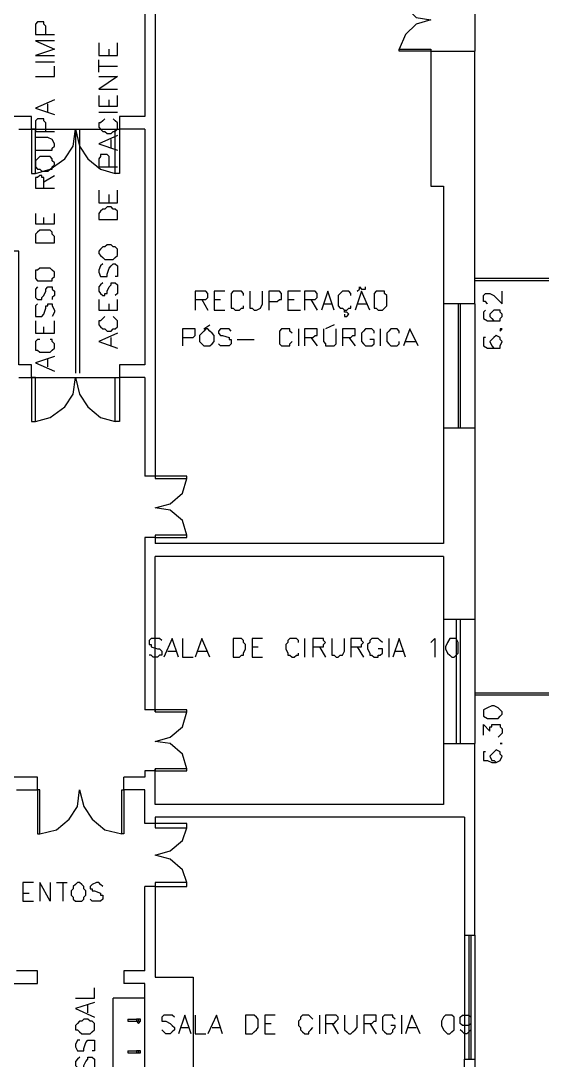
# Model space of a CAD drawing. Header units: millimetres. Extents: x -369 to -70, y -1414 to -1185.
# Drawn here: x -200.84 to -192.45, y -1338.97 to -1322.25 of the extents above; entities that cross this region are included whole.
import ezdxf

# ---------------------------------------------------------------- set-up
doc = ezdxf.new("R2010")
doc.units = ezdxf.units.MM
doc.header["$MEASUREMENT"] = 0
for name, color, linetype in [('10', 10, 'Continuous'), ('12', 12, 'Continuous'), ('4', 4, 'Continuous'), ('50', 50, 'Continuous'), ('6', 6, 'Continuous'), ('8', 8, 'Continuous')]:
    doc.layers.add(name, color=color, linetype=linetype)

msp = doc.modelspace()

# ---------------------------------------------------------------- linework, layer by layer
at = {"layer": '10'}
for points in [[(-198.847, -1321.288), (-198.847, -1323.789)], [(-198.679, -1321.492), (-198.679, -1329.612)], [(-194.247, -1322.742), (-194.755, -1322.742), (-194.755, -1322.706), (-194.247, -1322.706), (-194.247, -1322.742)], [(-194.247, -1322.742), (-194.247, -1324.908), (-194.247, -1324.908), (-194.043, -1324.908)], [(-194.247, -1322.742), (-193.536, -1322.742)], [(-193.536, -1326.803), (-193.536, -1322.742)], [(-200.877, -1323.993), (-200.673, -1323.993), (-200.673, -1323.993), (-200.673, -1323.789), (-204.09, -1323.789), (-204.09, -1323.789), (-204.09, -1323.993)], [(-198.847, -1323.789), (-199.255, -1323.789), (-199.255, -1323.789), (-199.255, -1323.993)], [(-200.673, -1324.705), (-200.606, -1324.705), (-200.606, -1323.993), (-200.673, -1323.993), (-200.673, -1324.705)], [(-199.962, -1323.993), (-199.962, -1327.918)], [(-199.898, -1323.993), (-199.898, -1327.918)], [(-199.255, -1324.705), (-199.323, -1324.705), (-199.323, -1323.993), (-199.255, -1323.993), (-199.255, -1324.705)], [(-198.847, -1323.993), (-199.255, -1323.993)], [(-198.847, -1323.993), (-198.847, -1327.782)], [(-194.043, -1324.908), (-194.043, -1326.803)], [(-200.877, -1327.986), (-200.673, -1327.986), (-200.673, -1327.986), (-200.673, -1327.782), (-200.673, -1327.782), (-200.877, -1327.782), (-200.877, -1327.782), (-200.877, -1325.956), (-201.217, -1325.956)], [(-193.536, -1326.803), (-194.043, -1326.803)], [(-198.847, -1327.782), (-199.255, -1327.782), (-199.255, -1327.782), (-199.255, -1327.986)], [(-200.673, -1328.697), (-200.606, -1328.697), (-200.606, -1327.986), (-200.673, -1327.986), (-200.673, -1328.697)], [(-199.255, -1328.697), (-199.323, -1328.697), (-199.323, -1327.986), (-199.255, -1327.986), (-199.255, -1328.697)], [(-198.847, -1327.986), (-199.255, -1327.986)], [(-198.847, -1327.986), (-198.847, -1329.576)], [(-194.043, -1328.797), (-194.043, -1330.659)], [(-194.043, -1328.797), (-193.536, -1328.797)], [(-193.536, -1328.797), (-193.536, -1331.878)], [(-198.679, -1329.576), (-198.847, -1329.576)], [(-198.679, -1329.612), (-198.172, -1329.612), (-198.172, -1329.576), (-198.679, -1329.576), (-198.679, -1329.612)], [(-198.847, -1330.559), (-198.847, -1333.333)], [(-198.679, -1330.559), (-198.847, -1330.559)], [(-198.679, -1330.559), (-198.172, -1330.559), (-198.172, -1330.523), (-198.679, -1330.523), (-198.679, -1330.559)], [(-198.679, -1330.523), (-198.679, -1330.659)], [(-194.043, -1330.659), (-198.679, -1330.659)], [(-194.043, -1330.863), (-198.679, -1330.863)], [(-198.679, -1333.365), (-198.679, -1330.863)], [(-194.043, -1330.863), (-194.043, -1331.878)], [(-193.536, -1331.878), (-194.043, -1331.878)], [(-198.679, -1333.333), (-198.847, -1333.333)], [(-198.679, -1333.365), (-198.172, -1333.365), (-198.172, -1333.333), (-198.679, -1333.333), (-198.679, -1333.365)], [(-194.043, -1333.872), (-194.043, -1334.855)], [(-194.043, -1333.872), (-193.84, -1333.872)], [(-193.84, -1333.872), (-193.536, -1333.872)], [(-193.704, -1335.059), (-193.704, -1336.954), (-193.704, -1336.954), (-193.536, -1336.954), (-193.536, -1336.954), (-193.536, -1333.872)], [(-198.679, -1334.312), (-198.847, -1334.312)], [(-198.847, -1334.312), (-198.847, -1334.416)], [(-198.679, -1334.855), (-198.679, -1334.28)], [(-198.679, -1334.312), (-198.172, -1334.312), (-198.172, -1334.28), (-198.679, -1334.28), (-198.679, -1334.312)], [(-200.913, -1334.62), (-200.574, -1334.62), (-200.574, -1334.62), (-200.574, -1334.416), (-201.621, -1334.416)], [(-198.847, -1334.416), (-199.187, -1334.416)], [(-199.187, -1334.62), (-199.187, -1334.416)], [(-200.574, -1335.327), (-200.538, -1335.327), (-200.538, -1334.62), (-200.574, -1334.62), (-200.574, -1335.327)], [(-199.187, -1335.327), (-199.219, -1335.327), (-199.219, -1334.62), (-199.187, -1334.62), (-199.187, -1335.327)], [(-198.847, -1334.62), (-199.187, -1334.62)], [(-198.847, -1335.159), (-198.847, -1334.62)], [(-194.043, -1334.855), (-198.679, -1334.855)], [(-198.679, -1335.159), (-198.847, -1335.159)], [(-193.704, -1335.059), (-198.679, -1335.059)], [(-198.679, -1335.059), (-198.679, -1335.227)], [(-198.679, -1335.227), (-198.172, -1335.227), (-198.172, -1335.159), (-198.679, -1335.159), (-198.679, -1335.227)], [(-198.847, -1337.529), (-198.847, -1336.174)], [(-198.679, -1336.174), (-198.847, -1336.174)], [(-198.679, -1336.106), (-198.679, -1337.629)], [(-198.679, -1336.174), (-198.172, -1336.174), (-198.172, -1336.106), (-198.679, -1336.106), (-198.679, -1336.174)], [(-201.992, -1337.733), (-200.574, -1337.733), (-200.574, -1337.733), (-200.574, -1337.529), (-200.913, -1337.529)], [(-198.847, -1337.529), (-199.187, -1337.529), (-199.187, -1337.529), (-199.187, -1337.733)], [(-198.679, -1337.629), (-198.068, -1337.629)], [(-198.068, -1337.629), (-198.068, -1340.81)], [(-198.847, -1337.733), (-199.187, -1337.733)], [(-198.847, -1341.114), (-198.847, -1337.733)], [(-193.704, -1340.81), (-193.704, -1338.948), (-193.704, -1338.948), (-193.536, -1338.948), (-193.536, -1338.948), (-193.536, -1342.536)]]:
    msp.add_lwpolyline(points, dxfattribs=at)
at = {"layer": '12'}
for points in [[(-192.081, -1326.395), (-193.536, -1326.395)], [(-192.081, -1326.431), (-193.536, -1326.431)], [(-189.272, -1333.061), (-193.536, -1333.061)], [(-189.304, -1333.097), (-193.536, -1333.097)]]:
    msp.add_lwpolyline(points, dxfattribs=at)
at = {"layer": '4'}
for points in [[(-198.847, -1337.969), (-199.355, -1337.969)], [(-199.355, -1340.81), (-199.355, -1337.969)], [(-199.119, -1338.308), (-198.983, -1338.308)], [(-199.119, -1338.308), (-199.119, -1338.34), (-199.119, -1338.34), (-198.947, -1338.34)], [(-198.915, -1338.34), (-198.915, -1338.308), (-198.947, -1338.308), (-198.983, -1338.308), (-198.983, -1338.34), (-198.947, -1338.376), (-198.915, -1338.34)], [(-198.947, -1338.34), (-198.947, -1338.308), (-198.947, -1338.34)], [(-199.119, -1338.816), (-198.983, -1338.816)], [(-199.119, -1338.816), (-199.119, -1338.848), (-199.119, -1338.848), (-198.947, -1338.848)], [(-198.915, -1338.848), (-198.915, -1338.816), (-198.947, -1338.816), (-198.983, -1338.816), (-198.983, -1338.848), (-198.947, -1338.848), (-198.915, -1338.848)], [(-198.947, -1338.848), (-198.947, -1338.816), (-198.947, -1338.848)]]:
    msp.add_lwpolyline(points, dxfattribs=at)
at = {"layer": '50'}
for points in [[(-200.438, -1322.471), (-200.438, -1322.335), (-200.47, -1322.303), (-200.47, -1322.267), (-200.506, -1322.267), (-200.538, -1322.267), (-200.574, -1322.267), (-200.606, -1322.303), (-200.606, -1322.335), (-200.606, -1322.471), (-200.606, -1322.471), (-200.302, -1322.471)], [(-200.302, -1322.571), (-200.606, -1322.571), (-200.606, -1322.571), (-200.302, -1322.706), (-200.302, -1322.706), (-200.606, -1322.81), (-200.606, -1322.81), (-200.302, -1322.81)], [(-199.59, -1322.607), (-199.59, -1322.81), (-199.59, -1322.81), (-199.287, -1322.81)], [(-199.287, -1322.81), (-199.287, -1322.607)], [(-199.423, -1322.81), (-199.423, -1322.706)], [(-200.606, -1322.91), (-200.302, -1322.91)], [(-199.59, -1323.078), (-199.59, -1322.878)], [(-200.606, -1323.146), (-200.302, -1323.146), (-200.302, -1322.978)], [(-199.59, -1322.978), (-199.287, -1322.978)], [(-199.59, -1323.146), (-199.287, -1323.146), (-199.287, -1323.146), (-199.59, -1323.35), (-199.59, -1323.35), (-199.287, -1323.35)], [(-199.59, -1323.454), (-199.59, -1323.622), (-199.59, -1323.622), (-199.287, -1323.622)], [(-199.287, -1323.622), (-199.287, -1323.454)], [(-200.302, -1323.522), (-200.606, -1323.654), (-200.606, -1323.654), (-200.302, -1323.758)], [(-200.406, -1323.722), (-200.406, -1323.586)], [(-199.423, -1323.622), (-199.423, -1323.522)], [(-199.59, -1323.722), (-199.287, -1323.722)], [(-200.438, -1324.029), (-200.438, -1323.893), (-200.47, -1323.857), (-200.47, -1323.825), (-200.506, -1323.825), (-200.538, -1323.825), (-200.574, -1323.825), (-200.606, -1323.857), (-200.606, -1323.893), (-200.606, -1324.029), (-200.606, -1324.029), (-200.302, -1324.029)], [(-199.491, -1323.825), (-199.523, -1323.857), (-199.558, -1323.893), (-199.59, -1323.893), (-199.59, -1323.961), (-199.558, -1323.993), (-199.523, -1324.029), (-199.491, -1324.029), (-199.455, -1324.061), (-199.391, -1324.061), (-199.355, -1324.029), (-199.323, -1324.029), (-199.287, -1323.993), (-199.287, -1323.961), (-199.287, -1323.893), (-199.323, -1323.857), (-199.355, -1323.825)], [(-200.606, -1324.333), (-200.406, -1324.333), (-200.338, -1324.333), (-200.338, -1324.297), (-200.302, -1324.265), (-200.302, -1324.229), (-200.338, -1324.161), (-200.406, -1324.129), (-200.606, -1324.129)], [(-199.287, -1324.093), (-199.59, -1324.229), (-199.59, -1324.229), (-199.287, -1324.333)], [(-199.391, -1324.297), (-199.391, -1324.161)], [(-200.606, -1324.569), (-200.606, -1324.601), (-200.574, -1324.637), (-200.538, -1324.637), (-200.506, -1324.669), (-200.406, -1324.669), (-200.37, -1324.637), (-200.338, -1324.637), (-200.338, -1324.601), (-200.302, -1324.569), (-200.302, -1324.537), (-200.338, -1324.501), (-200.338, -1324.469), (-200.37, -1324.433), (-200.406, -1324.433), (-200.506, -1324.433), (-200.538, -1324.433), (-200.574, -1324.469), (-200.606, -1324.501), (-200.606, -1324.537), (-200.606, -1324.569)], [(-199.423, -1324.601), (-199.423, -1324.469), (-199.423, -1324.433), (-199.455, -1324.401), (-199.491, -1324.401), (-199.523, -1324.401), (-199.558, -1324.401), (-199.558, -1324.433), (-199.59, -1324.469), (-199.59, -1324.601), (-199.59, -1324.601), (-199.287, -1324.601)], [(-200.47, -1324.94), (-200.47, -1324.805), (-200.47, -1324.773), (-200.506, -1324.773), (-200.506, -1324.737), (-200.538, -1324.737), (-200.574, -1324.773), (-200.606, -1324.773), (-200.606, -1324.805), (-200.606, -1324.94), (-200.606, -1324.94), (-200.302, -1324.94)], [(-200.47, -1324.841), (-200.302, -1324.737)], [(-199.59, -1324.976), (-199.59, -1325.176), (-199.59, -1325.176), (-199.287, -1325.176)], [(-199.287, -1325.176), (-199.287, -1324.976)], [(-199.423, -1325.176), (-199.423, -1325.044)], [(-199.59, -1325.448), (-199.287, -1325.448), (-199.287, -1325.448), (-199.287, -1325.348), (-199.287, -1325.312), (-199.323, -1325.28), (-199.355, -1325.28), (-199.391, -1325.244), (-199.455, -1325.244), (-199.491, -1325.28), (-199.523, -1325.28), (-199.558, -1325.312), (-199.59, -1325.348), (-199.59, -1325.448)], [(-200.606, -1325.348), (-200.606, -1325.516), (-200.606, -1325.516), (-200.302, -1325.516)], [(-200.47, -1325.516), (-200.47, -1325.416)], [(-200.302, -1325.516), (-200.302, -1325.348)], [(-200.606, -1325.82), (-200.302, -1325.82), (-200.302, -1325.82), (-200.302, -1325.72), (-200.338, -1325.684), (-200.338, -1325.652), (-200.37, -1325.616), (-200.406, -1325.616), (-200.506, -1325.616), (-200.538, -1325.616), (-200.574, -1325.652), (-200.606, -1325.684), (-200.606, -1325.72), (-200.606, -1325.82)], [(-199.59, -1325.991), (-199.558, -1326.023), (-199.523, -1326.059), (-199.491, -1326.091), (-199.455, -1326.091), (-199.391, -1326.091), (-199.355, -1326.091), (-199.323, -1326.059), (-199.287, -1326.023), (-199.287, -1325.991), (-199.287, -1325.956), (-199.287, -1325.924), (-199.323, -1325.888), (-199.355, -1325.888), (-199.391, -1325.856), (-199.455, -1325.856), (-199.491, -1325.888), (-199.523, -1325.888), (-199.558, -1325.924), (-199.59, -1325.956), (-199.59, -1325.991)], [(-200.606, -1326.363), (-200.606, -1326.395), (-200.574, -1326.431), (-200.538, -1326.431), (-200.506, -1326.431), (-200.406, -1326.431), (-200.37, -1326.431), (-200.338, -1326.431), (-200.338, -1326.395), (-200.302, -1326.363), (-200.302, -1326.295), (-200.338, -1326.259), (-200.37, -1326.227), (-200.406, -1326.227), (-200.506, -1326.227), (-200.538, -1326.227), (-200.574, -1326.259), (-200.606, -1326.259), (-200.606, -1326.295), (-200.606, -1326.363)], [(-199.523, -1326.159), (-199.558, -1326.191), (-199.59, -1326.259), (-199.59, -1326.295), (-199.558, -1326.363), (-199.523, -1326.363), (-199.491, -1326.363), (-199.455, -1326.363), (-199.455, -1326.327), (-199.423, -1326.227), (-199.391, -1326.191), (-199.355, -1326.159), (-199.323, -1326.159), (-199.287, -1326.191), (-199.287, -1326.259), (-199.287, -1326.295), (-199.287, -1326.363), (-199.323, -1326.363)], [(-199.523, -1326.463), (-199.558, -1326.499), (-199.59, -1326.531), (-199.59, -1326.599), (-199.558, -1326.635), (-199.523, -1326.667), (-199.491, -1326.667), (-199.491, -1326.635), (-199.455, -1326.635), (-199.455, -1326.599), (-199.423, -1326.531), (-199.391, -1326.499), (-199.391, -1326.463), (-199.355, -1326.463), (-199.323, -1326.463), (-199.287, -1326.499), (-199.287, -1326.531), (-199.287, -1326.599), (-199.287, -1326.635), (-199.323, -1326.667)], [(-200.574, -1326.531), (-200.606, -1326.567), (-200.606, -1326.599), (-200.606, -1326.667), (-200.606, -1326.699), (-200.574, -1326.735), (-200.538, -1326.735), (-200.506, -1326.735), (-200.506, -1326.699), (-200.474, -1326.667), (-200.438, -1326.599), (-200.438, -1326.567), (-200.406, -1326.531), (-200.338, -1326.531), (-200.338, -1326.567), (-200.302, -1326.599), (-200.302, -1326.667), (-200.338, -1326.699), (-200.338, -1326.735)], [(-198.036, -1326.735), (-197.9, -1326.735), (-197.868, -1326.735), (-197.832, -1326.699), (-197.832, -1326.667), (-197.832, -1326.635), (-197.868, -1326.599), (-197.9, -1326.599), (-198.036, -1326.599), (-198.036, -1326.599), (-198.036, -1326.903)], [(-197.56, -1326.599), (-197.732, -1326.599), (-197.732, -1326.599), (-197.732, -1326.903)], [(-197.257, -1326.667), (-197.257, -1326.635), (-197.293, -1326.599), (-197.325, -1326.599), (-197.392, -1326.599), (-197.424, -1326.599), (-197.46, -1326.635), (-197.46, -1326.667), (-197.46, -1326.699), (-197.46, -1326.767), (-197.46, -1326.835), (-197.46, -1326.871), (-197.424, -1326.871), (-197.392, -1326.903), (-197.325, -1326.903), (-197.293, -1326.871), (-197.257, -1326.871), (-197.257, -1326.835)], [(-197.157, -1326.599), (-197.157, -1326.803), (-197.157, -1326.871), (-197.121, -1326.871), (-197.089, -1326.903), (-197.053, -1326.903), (-196.985, -1326.871), (-196.953, -1326.803), (-196.953, -1326.599)], [(-196.853, -1326.767), (-196.717, -1326.767), (-196.681, -1326.735), (-196.649, -1326.735), (-196.649, -1326.699), (-196.649, -1326.667), (-196.649, -1326.635), (-196.681, -1326.599), (-196.717, -1326.599), (-196.853, -1326.599), (-196.853, -1326.599), (-196.853, -1326.903)], [(-196.345, -1326.599), (-196.545, -1326.599), (-196.545, -1326.599), (-196.545, -1326.903)], [(-196.277, -1326.735), (-196.142, -1326.735), (-196.106, -1326.735), (-196.074, -1326.699), (-196.074, -1326.667), (-196.074, -1326.635), (-196.106, -1326.599), (-196.142, -1326.599), (-196.277, -1326.599), (-196.277, -1326.599), (-196.277, -1326.903)], [(-195.802, -1326.903), (-195.902, -1326.599), (-195.902, -1326.599), (-196.006, -1326.903)], [(-195.53, -1326.667), (-195.53, -1326.635), (-195.566, -1326.599), (-195.598, -1326.599), (-195.634, -1326.599), (-195.666, -1326.599), (-195.702, -1326.635), (-195.734, -1326.667), (-195.734, -1326.699), (-195.734, -1326.767), (-195.734, -1326.835), (-195.702, -1326.871), (-195.666, -1326.871), (-195.634, -1326.903), (-195.598, -1326.903), (-195.566, -1326.871), (-195.53, -1326.871), (-195.53, -1326.835)], [(-195.226, -1326.903), (-195.362, -1326.599), (-195.362, -1326.599), (-195.462, -1326.903)], [(-195.43, -1326.599), (-195.394, -1326.567), (-195.394, -1326.567), (-195.394, -1326.531), (-195.362, -1326.567), (-195.362, -1326.567), (-195.362, -1326.567), (-195.33, -1326.567), (-195.294, -1326.567), (-195.294, -1326.531)], [(-195.091, -1326.599), (-195.127, -1326.599), (-195.158, -1326.635), (-195.158, -1326.667), (-195.158, -1326.699), (-195.158, -1326.767), (-195.158, -1326.835), (-195.158, -1326.871), (-195.127, -1326.871), (-195.091, -1326.903), (-195.023, -1326.903), (-194.991, -1326.871), (-194.955, -1326.835), (-194.955, -1326.767), (-194.955, -1326.699), (-194.955, -1326.667), (-194.991, -1326.635), (-194.991, -1326.599), (-195.023, -1326.599), (-195.091, -1326.599)], [(-193.332, -1326.803), (-193.332, -1326.803), (-193.364, -1326.767), (-193.4, -1326.767), (-193.4, -1326.735), (-193.4, -1326.667), (-193.364, -1326.635), (-193.332, -1326.635), (-193.296, -1326.635), (-193.232, -1326.667), (-193.096, -1326.803), (-193.096, -1326.599)], [(-200.574, -1326.803), (-200.606, -1326.835), (-200.606, -1326.903), (-200.606, -1326.939), (-200.606, -1327.007), (-200.574, -1327.007), (-200.538, -1327.007), (-200.506, -1327.007), (-200.474, -1326.971), (-200.438, -1326.871), (-200.438, -1326.835), (-200.406, -1326.835), (-200.406, -1326.803), (-200.338, -1326.803), (-200.338, -1326.835), (-200.302, -1326.903), (-200.302, -1326.939), (-200.338, -1327.007)], [(-199.59, -1326.735), (-199.59, -1326.903), (-199.59, -1326.903), (-199.287, -1326.903)], [(-199.423, -1326.903), (-199.423, -1326.803)], [(-199.287, -1326.903), (-199.287, -1326.735)], [(-197.932, -1326.735), (-197.832, -1326.903)], [(-197.732, -1326.735), (-197.628, -1326.735)], [(-196.545, -1326.735), (-196.445, -1326.735)], [(-196.174, -1326.735), (-196.074, -1326.903)], [(-195.97, -1326.803), (-195.838, -1326.803)], [(-195.43, -1326.803), (-195.262, -1326.803)], [(-197.732, -1326.903), (-197.56, -1326.903)], [(-196.545, -1326.903), (-196.345, -1326.903)], [(-195.634, -1326.971), (-195.634, -1327.007), (-195.598, -1327.007), (-195.566, -1326.971), (-195.598, -1326.939), (-195.634, -1326.939), (-195.634, -1326.903)], [(-193.364, -1326.903), (-193.4, -1326.939), (-193.4, -1326.971), (-193.4, -1327.007), (-193.4, -1327.039), (-193.332, -1327.074), (-193.264, -1327.074), (-193.196, -1327.074), (-193.128, -1327.074), (-193.128, -1327.039), (-193.096, -1327.007), (-193.096, -1326.971), (-193.128, -1326.939), (-193.128, -1326.903), (-193.196, -1326.903), (-193.232, -1326.903), (-193.264, -1326.939), (-193.296, -1326.971), (-193.296, -1327.007), (-193.264, -1327.039), (-193.232, -1327.074), (-193.196, -1327.074)], [(-200.606, -1327.074), (-200.606, -1327.274), (-200.606, -1327.274), (-200.302, -1327.274)], [(-200.302, -1327.274), (-200.302, -1327.074)], [(-199.491, -1327.007), (-199.523, -1327.039), (-199.558, -1327.074), (-199.59, -1327.074), (-199.59, -1327.142), (-199.558, -1327.174), (-199.523, -1327.206), (-199.491, -1327.206), (-199.455, -1327.242), (-199.391, -1327.242), (-199.355, -1327.206), (-199.323, -1327.206), (-199.287, -1327.174), (-199.287, -1327.142), (-199.287, -1327.074), (-199.323, -1327.039), (-199.355, -1327.007)], [(-197.9, -1327.206), (-197.8, -1327.142)], [(-195.802, -1327.142), (-195.938, -1327.206)], [(-200.47, -1327.274), (-200.47, -1327.174)], [(-199.287, -1327.274), (-199.59, -1327.41), (-199.59, -1327.41), (-199.287, -1327.514)], [(-198.24, -1327.342), (-198.104, -1327.342), (-198.068, -1327.342), (-198.036, -1327.31), (-198.036, -1327.242), (-198.036, -1327.206), (-198.068, -1327.206), (-198.104, -1327.206), (-198.24, -1327.206), (-198.24, -1327.206), (-198.24, -1327.478)], [(-197.868, -1327.206), (-197.9, -1327.242), (-197.932, -1327.274), (-197.968, -1327.31), (-197.968, -1327.41), (-197.932, -1327.446), (-197.9, -1327.478), (-197.868, -1327.478), (-197.832, -1327.478), (-197.8, -1327.478), (-197.764, -1327.446), (-197.732, -1327.41), (-197.732, -1327.31), (-197.764, -1327.274), (-197.8, -1327.242), (-197.832, -1327.206), (-197.868, -1327.206)], [(-197.46, -1327.242), (-197.492, -1327.206), (-197.528, -1327.206), (-197.596, -1327.206), (-197.628, -1327.206), (-197.664, -1327.242), (-197.664, -1327.274), (-197.628, -1327.31), (-197.596, -1327.31), (-197.492, -1327.342), (-197.492, -1327.378), (-197.46, -1327.378), (-197.46, -1327.41), (-197.46, -1327.446), (-197.492, -1327.478), (-197.528, -1327.478), (-197.596, -1327.478), (-197.628, -1327.478), (-197.664, -1327.446)], [(-196.477, -1327.274), (-196.513, -1327.242), (-196.513, -1327.206), (-196.545, -1327.206), (-196.613, -1327.206), (-196.649, -1327.206), (-196.681, -1327.242), (-196.681, -1327.274), (-196.681, -1327.31), (-196.681, -1327.378), (-196.681, -1327.41), (-196.681, -1327.446), (-196.649, -1327.478), (-196.613, -1327.478), (-196.545, -1327.478), (-196.513, -1327.478), (-196.513, -1327.446), (-196.477, -1327.41)], [(-196.377, -1327.206), (-196.377, -1327.478)], [(-196.277, -1327.342), (-196.142, -1327.342), (-196.106, -1327.31), (-196.074, -1327.31), (-196.074, -1327.274), (-196.074, -1327.242), (-196.074, -1327.206), (-196.106, -1327.206), (-196.142, -1327.206), (-196.277, -1327.206), (-196.277, -1327.206), (-196.277, -1327.478)], [(-195.97, -1327.206), (-195.97, -1327.41), (-195.938, -1327.446), (-195.938, -1327.478), (-195.87, -1327.478), (-195.802, -1327.478), (-195.77, -1327.446), (-195.77, -1327.41), (-195.77, -1327.206)], [(-195.666, -1327.342), (-195.53, -1327.342), (-195.498, -1327.31), (-195.462, -1327.31), (-195.462, -1327.274), (-195.462, -1327.242), (-195.462, -1327.206), (-195.498, -1327.206), (-195.53, -1327.206), (-195.666, -1327.206), (-195.666, -1327.206), (-195.666, -1327.478)], [(-195.158, -1327.274), (-195.158, -1327.242), (-195.194, -1327.206), (-195.226, -1327.206), (-195.294, -1327.206), (-195.33, -1327.242), (-195.362, -1327.274), (-195.362, -1327.31), (-195.362, -1327.378), (-195.362, -1327.41), (-195.33, -1327.446), (-195.294, -1327.478), (-195.226, -1327.478), (-195.194, -1327.478), (-195.158, -1327.446), (-195.158, -1327.41), (-195.158, -1327.378), (-195.158, -1327.378), (-195.226, -1327.378)], [(-195.059, -1327.206), (-195.059, -1327.478)], [(-194.755, -1327.274), (-194.755, -1327.242), (-194.787, -1327.206), (-194.823, -1327.206), (-194.855, -1327.206), (-194.887, -1327.206), (-194.923, -1327.242), (-194.955, -1327.274), (-194.955, -1327.31), (-194.955, -1327.378), (-194.955, -1327.41), (-194.923, -1327.446), (-194.887, -1327.478), (-194.855, -1327.478), (-194.823, -1327.478), (-194.787, -1327.478), (-194.755, -1327.446), (-194.755, -1327.41)], [(-194.447, -1327.478), (-194.583, -1327.206), (-194.583, -1327.206), (-194.687, -1327.478)], [(-193.364, -1327.342), (-193.4, -1327.342), (-193.4, -1327.41), (-193.4, -1327.478), (-193.332, -1327.514), (-193.264, -1327.514), (-193.196, -1327.514), (-193.128, -1327.514), (-193.128, -1327.478), (-193.096, -1327.41), (-193.128, -1327.378), (-193.128, -1327.342), (-193.196, -1327.31), (-193.232, -1327.342), (-193.264, -1327.378), (-193.296, -1327.41), (-193.264, -1327.478), (-193.232, -1327.514), (-193.196, -1327.514)], [(-193.128, -1327.206), (-193.128, -1327.242), (-193.096, -1327.206), (-193.128, -1327.206)], [(-200.538, -1327.378), (-200.574, -1327.378), (-200.606, -1327.41), (-200.606, -1327.446), (-200.606, -1327.514), (-200.606, -1327.546), (-200.574, -1327.546), (-200.538, -1327.582), (-200.506, -1327.582), (-200.406, -1327.582), (-200.37, -1327.582), (-200.338, -1327.546), (-200.302, -1327.514), (-200.302, -1327.446), (-200.338, -1327.41), (-200.338, -1327.378), (-200.37, -1327.378)], [(-199.391, -1327.478), (-199.391, -1327.342)], [(-197.36, -1327.378), (-197.089, -1327.378)], [(-196.174, -1327.342), (-196.074, -1327.478)], [(-195.566, -1327.342), (-195.462, -1327.478)], [(-194.651, -1327.41), (-194.483, -1327.41)], [(-200.302, -1327.65), (-200.606, -1327.75), (-200.606, -1327.75), (-200.302, -1327.886)], [(-200.406, -1327.818), (-200.406, -1327.682)], [(-198.575, -1332.218), (-198.611, -1332.182), (-198.643, -1332.182), (-198.711, -1332.182), (-198.747, -1332.182), (-198.779, -1332.218), (-198.779, -1332.25), (-198.779, -1332.282), (-198.747, -1332.282), (-198.747, -1332.318), (-198.643, -1332.35), (-198.611, -1332.35), (-198.575, -1332.386), (-198.575, -1332.454), (-198.611, -1332.454), (-198.643, -1332.486), (-198.711, -1332.486), (-198.747, -1332.454), (-198.779, -1332.454)], [(-198.308, -1332.486), (-198.408, -1332.182), (-198.408, -1332.182), (-198.543, -1332.486)], [(-198.24, -1332.182), (-198.24, -1332.486), (-198.068, -1332.486)], [(-197.8, -1332.486), (-197.932, -1332.182), (-197.932, -1332.182), (-198.036, -1332.486)], [(-197.424, -1332.182), (-197.424, -1332.486), (-197.424, -1332.486), (-197.325, -1332.486), (-197.293, -1332.454), (-197.257, -1332.454), (-197.257, -1332.418), (-197.225, -1332.35), (-197.225, -1332.282), (-197.257, -1332.25), (-197.257, -1332.218), (-197.293, -1332.182), (-197.325, -1332.182), (-197.424, -1332.182)], [(-196.953, -1332.182), (-197.121, -1332.182), (-197.121, -1332.182), (-197.121, -1332.486)], [(-197.121, -1332.318), (-197.021, -1332.318)], [(-196.377, -1332.25), (-196.377, -1332.218), (-196.409, -1332.182), (-196.445, -1332.182), (-196.477, -1332.182), (-196.513, -1332.182), (-196.545, -1332.218), (-196.545, -1332.25), (-196.581, -1332.282), (-196.581, -1332.35), (-196.545, -1332.418), (-196.545, -1332.454), (-196.513, -1332.454), (-196.477, -1332.486), (-196.445, -1332.486), (-196.409, -1332.454), (-196.377, -1332.454), (-196.377, -1332.418)], [(-196.277, -1332.182), (-196.277, -1332.486)], [(-196.142, -1332.318), (-196.006, -1332.318), (-195.97, -1332.318), (-195.97, -1332.282), (-195.938, -1332.25), (-195.97, -1332.218), (-195.97, -1332.182), (-196.006, -1332.182), (-196.142, -1332.182), (-196.142, -1332.182), (-196.142, -1332.486)], [(-196.038, -1332.318), (-195.938, -1332.486)], [(-195.838, -1332.182), (-195.838, -1332.386), (-195.838, -1332.454), (-195.802, -1332.454), (-195.77, -1332.486), (-195.734, -1332.486), (-195.702, -1332.454), (-195.666, -1332.454), (-195.634, -1332.386), (-195.634, -1332.182)], [(-195.53, -1332.318), (-195.394, -1332.318), (-195.362, -1332.318), (-195.362, -1332.282), (-195.33, -1332.25), (-195.362, -1332.218), (-195.362, -1332.182), (-195.394, -1332.182), (-195.53, -1332.182), (-195.53, -1332.182), (-195.53, -1332.486)], [(-195.43, -1332.318), (-195.33, -1332.486)], [(-195.023, -1332.25), (-195.059, -1332.218), (-195.091, -1332.182), (-195.158, -1332.182), (-195.194, -1332.182), (-195.226, -1332.218), (-195.226, -1332.25), (-195.262, -1332.282), (-195.262, -1332.35), (-195.226, -1332.418), (-195.226, -1332.454), (-195.194, -1332.454), (-195.158, -1332.486), (-195.091, -1332.486), (-195.091, -1332.454), (-195.059, -1332.454), (-195.023, -1332.418), (-195.023, -1332.35), (-195.023, -1332.35), (-195.091, -1332.35)], [(-194.923, -1332.182), (-194.923, -1332.486)], [(-194.651, -1332.486), (-194.755, -1332.182), (-194.755, -1332.182), (-194.855, -1332.486)], [(-194.247, -1332.25), (-194.211, -1332.218), (-194.179, -1332.182), (-194.179, -1332.486)], [(-193.908, -1332.182), (-193.94, -1332.182), (-193.976, -1332.25), (-194.008, -1332.318), (-194.008, -1332.35), (-193.976, -1332.418), (-193.94, -1332.454), (-193.908, -1332.486), (-193.872, -1332.486), (-193.84, -1332.454), (-193.808, -1332.418), (-193.808, -1332.35), (-193.808, -1332.318), (-193.808, -1332.25), (-193.84, -1332.182), (-193.872, -1332.182), (-193.908, -1332.182)], [(-198.475, -1332.386), (-198.34, -1332.386)], [(-198, -1332.386), (-197.832, -1332.386)], [(-197.121, -1332.486), (-196.953, -1332.486)], [(-194.823, -1332.386), (-194.687, -1332.386)], [(-193.4, -1333.401), (-193.4, -1333.433), (-193.332, -1333.469), (-193.264, -1333.469), (-193.228, -1333.469), (-193.16, -1333.469), (-193.128, -1333.433), (-193.096, -1333.401), (-193.096, -1333.365), (-193.128, -1333.333), (-193.16, -1333.297), (-193.228, -1333.265), (-193.264, -1333.265), (-193.332, -1333.297), (-193.4, -1333.333), (-193.4, -1333.365), (-193.4, -1333.401)], [(-193.4, -1333.74), (-193.4, -1333.569), (-193.296, -1333.672), (-193.296, -1333.605), (-193.264, -1333.605), (-193.264, -1333.569), (-193.228, -1333.569), (-193.196, -1333.569), (-193.128, -1333.569), (-193.128, -1333.605), (-193.096, -1333.637), (-193.096, -1333.704), (-193.128, -1333.74), (-193.16, -1333.772)], [(-193.364, -1334.008), (-193.4, -1334.008), (-193.4, -1334.076), (-193.4, -1334.144), (-193.332, -1334.144), (-193.264, -1334.18), (-193.196, -1334.18), (-193.128, -1334.144), (-193.096, -1334.076), (-193.128, -1334.044), (-193.128, -1334.008), (-193.196, -1333.976), (-193.228, -1334.008), (-193.264, -1334.044), (-193.296, -1334.076), (-193.264, -1334.144), (-193.228, -1334.144), (-193.196, -1334.18)], [(-193.128, -1333.872), (-193.128, -1333.872), (-193.096, -1333.872), (-193.128, -1333.872)], [(-200.641, -1336.106), (-200.809, -1336.106), (-200.809, -1336.106), (-200.809, -1336.41)], [(-200.37, -1336.106), (-200.37, -1336.41), (-200.37, -1336.41), (-200.538, -1336.106), (-200.538, -1336.106), (-200.538, -1336.41)], [(-200.27, -1336.106), (-200.098, -1336.106)], [(-200.166, -1336.106), (-200.166, -1336.41)], [(-199.93, -1336.106), (-199.962, -1336.142), (-199.998, -1336.174), (-199.998, -1336.21), (-200.03, -1336.242), (-200.03, -1336.31), (-199.998, -1336.346), (-199.998, -1336.378), (-199.962, -1336.41), (-199.93, -1336.41), (-199.898, -1336.41), (-199.862, -1336.41), (-199.83, -1336.378), (-199.83, -1336.346), (-199.794, -1336.31), (-199.794, -1336.242), (-199.83, -1336.21), (-199.83, -1336.174), (-199.862, -1336.142), (-199.898, -1336.106), (-199.93, -1336.106)], [(-199.523, -1336.174), (-199.558, -1336.142), (-199.59, -1336.106), (-199.626, -1336.106), (-199.694, -1336.142), (-199.726, -1336.174), (-199.726, -1336.21), (-199.694, -1336.21), (-199.694, -1336.242), (-199.658, -1336.242), (-199.558, -1336.278), (-199.558, -1336.31), (-199.523, -1336.31), (-199.523, -1336.346), (-199.523, -1336.378), (-199.558, -1336.41), (-199.59, -1336.41), (-199.626, -1336.41), (-199.694, -1336.41), (-199.726, -1336.378)], [(-200.809, -1336.278), (-200.709, -1336.278)], [(-200.809, -1336.41), (-200.641, -1336.41)], [(-199.962, -1337.969), (-199.658, -1337.969), (-199.658, -1337.801)], [(-199.658, -1338.037), (-199.962, -1338.136), (-199.962, -1338.136), (-199.658, -1338.272)], [(-199.762, -1338.204), (-199.762, -1338.068)], [(-199.962, -1338.476), (-199.93, -1338.476), (-199.898, -1338.508), (-199.862, -1338.544), (-199.83, -1338.544), (-199.762, -1338.544), (-199.726, -1338.544), (-199.694, -1338.508), (-199.658, -1338.476), (-199.658, -1338.408), (-199.658, -1338.376), (-199.694, -1338.34), (-199.726, -1338.34), (-199.762, -1338.308), (-199.83, -1338.308), (-199.862, -1338.34), (-199.898, -1338.34), (-199.93, -1338.376), (-199.962, -1338.408), (-199.962, -1338.476)], [(-198.372, -1338.272), (-198.408, -1338.24), (-198.44, -1338.24), (-198.507, -1338.24), (-198.543, -1338.24), (-198.575, -1338.272), (-198.575, -1338.308), (-198.575, -1338.34), (-198.543, -1338.34), (-198.507, -1338.34), (-198.44, -1338.376), (-198.408, -1338.408), (-198.372, -1338.44), (-198.372, -1338.476), (-198.408, -1338.508), (-198.44, -1338.544), (-198.507, -1338.544), (-198.543, -1338.508), (-198.575, -1338.476)], [(-198.104, -1338.544), (-198.204, -1338.24), (-198.204, -1338.24), (-198.304, -1338.544)], [(-198.036, -1338.24), (-198.036, -1338.544), (-197.864, -1338.544)], [(-197.596, -1338.544), (-197.696, -1338.24), (-197.696, -1338.24), (-197.832, -1338.544)], [(-197.225, -1338.24), (-197.225, -1338.544), (-197.225, -1338.544), (-197.121, -1338.544), (-197.089, -1338.508), (-197.053, -1338.476), (-197.021, -1338.44), (-197.021, -1338.408), (-197.021, -1338.34), (-197.021, -1338.308), (-197.053, -1338.272), (-197.089, -1338.24), (-197.121, -1338.24), (-197.225, -1338.24)], [(-196.749, -1338.24), (-196.917, -1338.24), (-196.917, -1338.24), (-196.917, -1338.544)], [(-196.142, -1338.308), (-196.174, -1338.272), (-196.206, -1338.24), (-196.273, -1338.24), (-196.309, -1338.24), (-196.341, -1338.272), (-196.341, -1338.308), (-196.377, -1338.34), (-196.377, -1338.408), (-196.341, -1338.44), (-196.341, -1338.476), (-196.309, -1338.508), (-196.273, -1338.544), (-196.206, -1338.544), (-196.206, -1338.508), (-196.174, -1338.476), (-196.142, -1338.44)], [(-196.038, -1338.24), (-196.038, -1338.544)], [(-195.938, -1338.376), (-195.802, -1338.376), (-195.766, -1338.34), (-195.734, -1338.308), (-195.734, -1338.272), (-195.766, -1338.24), (-195.802, -1338.24), (-195.938, -1338.24), (-195.938, -1338.24), (-195.938, -1338.544)], [(-195.634, -1338.24), (-195.634, -1338.44), (-195.634, -1338.476), (-195.598, -1338.508), (-195.566, -1338.544), (-195.53, -1338.544), (-195.498, -1338.508), (-195.462, -1338.476), (-195.43, -1338.44), (-195.43, -1338.24)], [(-195.326, -1338.376), (-195.194, -1338.376), (-195.158, -1338.34), (-195.127, -1338.34), (-195.127, -1338.308), (-195.127, -1338.272), (-195.127, -1338.24), (-195.158, -1338.24), (-195.194, -1338.24), (-195.326, -1338.24), (-195.326, -1338.24), (-195.326, -1338.544)], [(-194.819, -1338.308), (-194.855, -1338.272), (-194.855, -1338.24), (-194.887, -1338.24), (-194.955, -1338.24), (-194.991, -1338.24), (-195.023, -1338.272), (-195.023, -1338.308), (-195.023, -1338.34), (-195.023, -1338.408), (-195.023, -1338.44), (-195.023, -1338.476), (-194.991, -1338.508), (-194.955, -1338.544), (-194.887, -1338.544), (-194.855, -1338.508), (-194.855, -1338.476), (-194.819, -1338.44), (-194.819, -1338.408), (-194.819, -1338.408), (-194.887, -1338.408)], [(-194.719, -1338.24), (-194.719, -1338.544)], [(-194.415, -1338.544), (-194.551, -1338.24), (-194.551, -1338.24), (-194.651, -1338.544)], [(-193.976, -1338.24), (-194.008, -1338.24), (-194.043, -1338.272), (-194.075, -1338.34), (-194.075, -1338.408), (-194.043, -1338.476), (-194.008, -1338.508), (-193.976, -1338.544), (-193.94, -1338.544), (-193.908, -1338.508), (-193.872, -1338.476), (-193.872, -1338.408), (-193.872, -1338.34), (-193.872, -1338.272), (-193.908, -1338.24), (-193.94, -1338.24), (-193.976, -1338.24)], [(-193.604, -1338.34), (-193.604, -1338.376), (-193.636, -1338.408), (-193.668, -1338.408), (-193.704, -1338.408), (-193.736, -1338.408), (-193.772, -1338.376), (-193.772, -1338.34), (-193.772, -1338.308), (-193.772, -1338.272), (-193.736, -1338.24), (-193.704, -1338.24), (-193.668, -1338.24), (-193.636, -1338.24), (-193.604, -1338.272), (-193.604, -1338.34), (-193.604, -1338.408), (-193.604, -1338.476), (-193.636, -1338.508), (-193.668, -1338.544), (-193.704, -1338.544), (-193.736, -1338.508), (-193.772, -1338.476)], [(-198.272, -1338.44), (-198.136, -1338.44)], [(-197.764, -1338.44), (-197.628, -1338.44)], [(-196.917, -1338.376), (-196.817, -1338.376)], [(-195.834, -1338.376), (-195.734, -1338.544)], [(-195.226, -1338.376), (-195.127, -1338.544)], [(-194.619, -1338.44), (-194.483, -1338.44)], [(-199.894, -1338.644), (-199.93, -1338.644), (-199.962, -1338.712), (-199.962, -1338.748), (-199.93, -1338.816), (-199.894, -1338.816), (-199.862, -1338.816), (-199.83, -1338.816), (-199.83, -1338.78), (-199.794, -1338.68), (-199.762, -1338.644), (-199.726, -1338.644), (-199.694, -1338.644), (-199.658, -1338.644), (-199.658, -1338.712), (-199.658, -1338.748), (-199.658, -1338.816), (-199.694, -1338.816)], [(-196.917, -1338.544), (-196.749, -1338.544)], [(-199.894, -1338.916), (-199.93, -1338.948), (-199.962, -1338.984), (-199.962, -1339.052), (-199.93, -1339.084), (-199.894, -1339.12), (-199.862, -1339.12), (-199.862, -1339.084), (-199.83, -1339.084), (-199.83, -1339.052), (-199.794, -1338.984), (-199.762, -1338.948), (-199.762, -1338.916), (-199.726, -1338.916), (-199.694, -1338.916), (-199.658, -1338.948), (-199.658, -1338.984), (-199.658, -1339.052), (-199.658, -1339.084), (-199.694, -1339.12)]]:
    msp.add_lwpolyline(points, dxfattribs=at)
at = {"layer": '6'}
for points in [[(-194.755, -1321.795), (-194.651, -1322.031), (-194.483, -1322.199), (-194.247, -1322.235), (-194.483, -1322.303), (-194.651, -1322.471), (-194.755, -1322.706)], [(-193.536, -1321.759), (-193.536, -1322.742)], [(-200.673, -1323.993), (-199.255, -1323.993)], [(-200.606, -1324.705), (-200.37, -1324.637), (-200.134, -1324.469), (-199.998, -1324.265), (-199.962, -1323.993)], [(-199.962, -1323.993), (-199.898, -1324.265), (-199.762, -1324.469), (-199.558, -1324.637), (-199.323, -1324.705)], [(-200.673, -1327.986), (-199.255, -1327.986)], [(-200.606, -1328.697), (-200.37, -1328.629), (-200.134, -1328.461), (-199.998, -1328.257), (-199.962, -1327.986)], [(-199.962, -1327.986), (-199.898, -1328.257), (-199.762, -1328.461), (-199.558, -1328.629), (-199.323, -1328.697)], [(-198.172, -1330.523), (-198.24, -1330.288), (-198.44, -1330.12), (-198.679, -1330.084), (-198.679, -1330.084), (-198.44, -1330.016), (-198.24, -1329.848), (-198.172, -1329.612)], [(-198.172, -1334.28), (-198.24, -1334.044), (-198.44, -1333.872), (-198.679, -1333.84), (-198.679, -1333.84), (-198.44, -1333.772), (-198.24, -1333.605), (-198.172, -1333.365)], [(-200.538, -1335.327), (-200.27, -1335.263), (-200.066, -1335.091), (-199.93, -1334.887), (-199.898, -1334.62)], [(-199.898, -1334.62), (-199.83, -1334.887), (-199.694, -1335.091), (-199.491, -1335.263), (-199.219, -1335.327)], [(-198.172, -1336.106), (-198.24, -1335.902), (-198.44, -1335.735), (-198.679, -1335.667), (-198.679, -1335.667), (-198.44, -1335.599), (-198.24, -1335.431), (-198.172, -1335.227)]]:
    msp.add_lwpolyline(points, dxfattribs=at)
at = {"layer": '8'}
for points in [[(-194.043, -1326.803), (-194.043, -1328.797)], [(-193.804, -1326.803), (-193.804, -1328.797)], [(-193.772, -1326.803), (-193.772, -1328.797)], [(-193.536, -1326.803), (-193.536, -1328.797)], [(-194.043, -1331.878), (-194.043, -1333.872)], [(-193.84, -1331.878), (-193.84, -1333.872)], [(-193.772, -1331.878), (-193.772, -1333.872)], [(-193.536, -1331.878), (-193.536, -1333.872)], [(-193.704, -1336.954), (-193.704, -1338.948)], [(-193.636, -1336.954), (-193.636, -1338.948)], [(-193.604, -1336.954), (-193.604, -1338.948)], [(-193.536, -1336.954), (-193.536, -1338.948)]]:
    msp.add_lwpolyline(points, dxfattribs=at)

doc.saveas('drawing.dxf')
